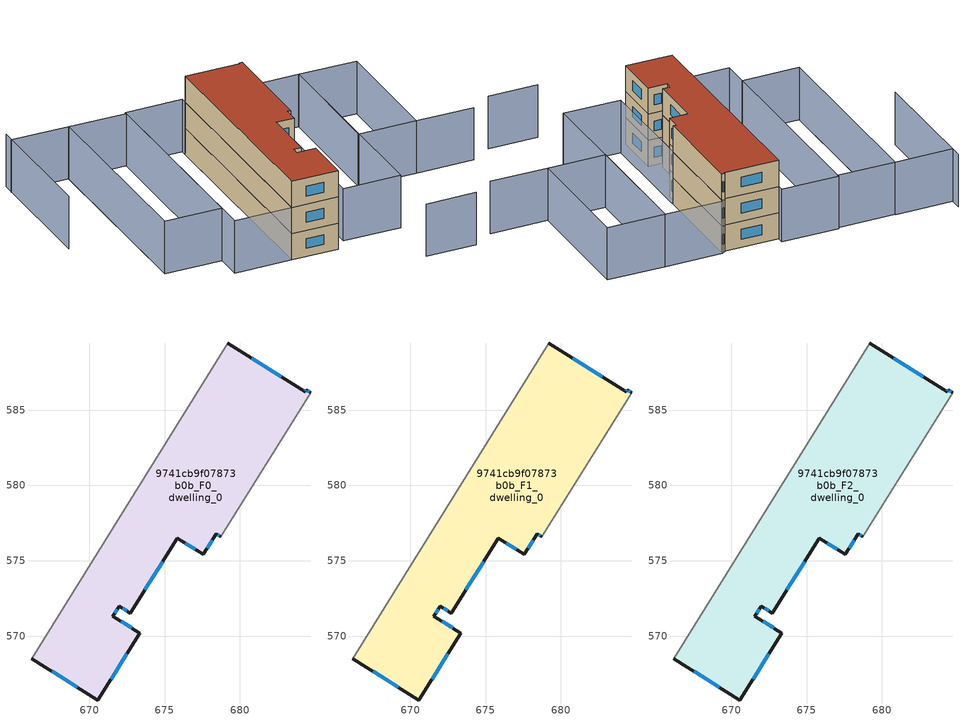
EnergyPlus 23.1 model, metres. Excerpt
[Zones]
9741cb9f07873b0b_F0_dwelling_0
 floor ground (EU_floor_Construction): 684.41,586.34 684.69,586.17 678.74,576.58 678.41,576.79 677.55,575.42 675.84,576.5 672.72,571.53 671.98,571.99 671.57,571.33 673.37,570.21 670.57,565.77 666.19,568.52 679.19,589.45 684.34,586.22 z0
 wall outside (EU_wall_Construction): 666.19,568.52 670.57,565.77 673.37,570.21 671.57,571.33 671.98,571.99 672.72,571.53 675.84,576.5 677.55,575.42 678.41,576.79 678.74,576.58 / 684.69,586.17 684.41,586.34 684.34,586.22 679.19,589.45 z0:3
 wall adiabatic (EU_wall_Construction): 679.19,589.45 666.19,568.52 / 678.74,576.58 684.69,586.17 z0:3
 window (EU_Window_Construction): 677.82,575.85 678.15,576.36 / 676.37,576.16 677.02,575.76 / 673.69,573.08 674.87,574.95 / 672.21,571.85 672.49,571.67 / 671.7,571.54 671.86,571.78 / 672.81,570.56 672.13,570.98 / 671.44,567.15 672.5,568.82 / 667.56,567.66 669.21,566.62 / 682.74,587.23 680.8,588.45 / 684.39,586.3 684.36,586.26 / 684.6,586.22 684.5,586.29 / 678.51,576.73 678.64,576.65 z0.93:2.07
9741cb9f07873b0b_F1_dwelling_0
 floor to 9741cb9f07873b0b_F0_dwelling_0 (EU_floor_Construction): 684.41,586.34 684.69,586.17 678.74,576.58 678.41,576.79 677.55,575.42 675.84,576.5 672.72,571.53 671.98,571.99 671.57,571.33 673.37,570.21 670.57,565.77 666.19,568.52 679.19,589.45 684.34,586.22 z3
 wall outside (EU_wall_Construction): 666.19,568.52 670.57,565.77 673.37,570.21 671.57,571.33 671.98,571.99 672.72,571.53 675.84,576.5 677.55,575.42 678.41,576.79 678.74,576.58 / 684.69,586.17 684.41,586.34 684.34,586.22 679.19,589.45 z3:6
 wall adiabatic (EU_wall_Construction): 679.19,589.45 666.19,568.52 / 678.74,576.58 684.69,586.17 z3:6
 window (EU_Window_Construction): 677.82,575.85 678.15,576.36 / 676.37,576.16 677.02,575.76 / 673.69,573.08 674.87,574.95 / 672.21,571.85 672.49,571.67 / 671.7,571.54 671.86,571.78 / 672.81,570.56 672.13,570.98 / 671.44,567.15 672.5,568.82 / 667.56,567.66 669.21,566.62 / 682.74,587.23 680.8,588.45 / 684.39,586.3 684.36,586.26 / 684.6,586.22 684.5,586.29 / 678.51,576.73 678.64,576.65 z3.93:5.07
9741cb9f07873b0b_F2_dwelling_0
 floor to 9741cb9f07873b0b_F1_dwelling_0 (EU_floor_Construction): 684.41,586.34 684.69,586.17 678.74,576.58 678.41,576.79 677.55,575.42 675.84,576.5 672.72,571.53 671.98,571.99 671.57,571.33 673.37,570.21 670.57,565.77 666.19,568.52 679.19,589.45 684.34,586.22 z6
 wall outside (EU_wall_Construction): 666.19,568.52 670.57,565.77 673.37,570.21 671.57,571.33 671.98,571.99 672.72,571.53 675.84,576.5 677.55,575.42 678.41,576.79 678.74,576.58 / 684.69,586.17 684.41,586.34 684.34,586.22 679.19,589.45 z6:9
 wall adiabatic (EU_wall_Construction): 679.19,589.45 666.19,568.52 / 678.74,576.58 684.69,586.17 z6:9
 window (EU_Window_Construction): 677.82,575.85 678.15,576.36 / 676.37,576.16 677.02,575.76 / 673.69,573.08 674.87,574.95 / 672.21,571.85 672.49,571.67 / 671.7,571.54 671.86,571.78 / 672.81,570.56 672.13,570.98 / 671.44,567.15 672.5,568.82 / 667.56,567.66 669.21,566.62 / 682.74,587.23 680.8,588.45 / 684.39,586.3 684.36,586.26 / 684.6,586.22 684.5,586.29 / 678.51,576.73 678.64,576.65 z6.93:8.07
 roof outside (EU_roof_Construction): 677.55,575.42 678.41,576.79 678.74,576.58 684.69,586.17 684.41,586.34 684.34,586.22 679.19,589.45 666.19,568.52 670.57,565.77 673.37,570.21 671.57,571.33 671.98,571.99 672.72,571.53 675.84,576.5 z9
shading: 693.78,564.35 688.36,567.74 / 688.36,567.74 695.67,579.41 / 674.03,557.5 678.8,554.57 / 663.14,600 668.58,596.63 / 668.58,596.63 656.88,577.78 / 663.8,601.06 656.16,588.75 / 679.56,590.04 666.19,568.52 / 666.19,568.52 660.76,571.89 / 660.76,571.89 674.12,593.42 / 674.12,593.42 679.56,590.04 / 656.87,577.76 668.56,596.59 / 668.56,596.59 673.99,593.21 / 673.99,593.21 662.31,574.39 / 662.31,574.39 656.87,577.76 / 690.23,582.96 677.78,562.91 / 677.78,562.91 672.34,566.28 / 672.34,566.28 684.79,586.34 / 684.79,586.34 690.23,582.96 / 695.74,579.51 688.35,567.73 / 688.35,567.73 682.85,571.18 / 682.85,571.18 690.23,582.96 / 690.23,582.96 695.74,579.51 z0:6
[Building]
EU S2 Campaign: North Axis=0; Terrain=City; Solar Distribution=FullExterior
[Site:Location]
Montreal-Trudeau.Intl.AP: Latitude=45.4667; Longitude=-73.75; Time Zone=-5; Elevation=36
[SizingPeriod:WeatherFileDays]
AnnualSizingPeriod: Begin Month=1; Begin Day of Month=1; End Month=12; End Day of Month=31; Day of Week for Start Day=Monday; Use Weather File Daylight Saving Period=No; Use Weather File Rain and Snow Indicators=No
[MATERIAL]
EU_InternalMass_Material: Roughness=MediumRough; Thickness=0.1; Conductivity=1; Density=1800; Specific Heat=900; Thermal Absorptance=0.9; Solar Absorptance=0.7; Visible Absorptance=0.7
[MATERIAL:NOMASS] Roughness=MediumRough; Thermal Absorptance=0.9; Solar Absorptance=0.7; Visible Absorptance=0.7
Name | Thermal Resistance
EU_wall_NoMass; EU_floor_NoMass | 1.36485
EU_roof_NoMass | 2.55992
[WINDOWMATERIAL:SIMPLEGLAZINGSYSTEM]
EU_Window_SimpleGlazing: UFactor=3.92339; Solar Heat Gain Coefficient=0.8; Visible Transmittance=0.8
[CONSTRUCTION]
EU_wall_Construction: EU_wall_NoMass
EU_roof_Construction: EU_roof_NoMass
EU_floor_Construction: EU_floor_NoMass
EU_Window_Construction: EU_Window_SimpleGlazing
EU_InternalMass_Construction: EU_InternalMass_Material
[ZONE] Type=1; Multiplier=1; Ceiling Height=autocalculate; Floor Area=autocalculate; Part of Total Floor Area=Yes
Name | Volume
9741cb9f07873b0b_F0_dwelling_0 | 401.78
9741cb9f07873b0b_F1_dwelling_0; 9741cb9f07873b0b_F2_dwelling_0 | 401.781
[INTERNALMASS] Construction=EU_InternalMass_Construction; Surface Area=133.927
Name | Zone or ZoneList
9741cb9f07873b0b_F0_dwelling_0_EU_InternalMass | 9741cb9f07873b0b_F0_dwelling_0
9741cb9f07873b0b_F1_dwelling_0_EU_InternalMass | 9741cb9f07873b0b_F1_dwelling_0
9741cb9f07873b0b_F2_dwelling_0_EU_InternalMass | 9741cb9f07873b0b_F2_dwelling_0
[OTHEREQUIPMENT] Fuel Type=Electricity; Design Level Calculation Method=Watts/Area; Power per Zone Floor Area=1; Fraction Latent=0; Fraction Radiant=0; Fraction Lost=0; Carbon Dioxide Generation Rate=0; EndUse Subcategory=EU_Step8_InternalGains
Name | Zone or ZoneList or Space or SpaceList | Schedule
EU_Step8_InternalGain_9741cb9f07873b0b_F0_dwelling_0_f000 | 9741cb9f07873b0b_F0_dwelling_0 | EU_Step8_GainSchedule_9741cb9f07873b0b_F0_dwelling_0_f000
EU_Step8_InternalGain_9741cb9f07873b0b_F1_dwelling_0_f000 | 9741cb9f07873b0b_F1_dwelling_0 | EU_Step8_GainSchedule_9741cb9f07873b0b_F1_dwelling_0_f000
EU_Step8_InternalGain_9741cb9f07873b0b_F2_dwelling_0_f000 | 9741cb9f07873b0b_F2_dwelling_0 | EU_Step8_GainSchedule_9741cb9f07873b0b_F2_dwelling_0_f000
[ZONEVENTILATION:DESIGNFLOWRATE] Schedule=EU_AlwaysOn; Design Flow Rate Calculation Method=AirChanges/Hour; Air Changes per Hour=0.860309; Ventilation Type=Natural; Fan Pressure Rise=0; Fan Total Efficiency=1; Constant Term Coefficient=1; Temperature Term Coefficient=0; Velocity Term Coefficient=0; Velocity Squared Term Coefficient=0; Minimum Indoor Temperature=-100; Maximum Indoor Temperature=100; Delta Temperature=-100; Minimum Outdoor Temperature=-100; Maximum Outdoor Temperature=100; Maximum Wind Speed=40
Name | Zone or ZoneList or Space or SpaceList
EU_ConstantAir_9741cb9f07873b0b_F0_dwelling_0 | 9741cb9f07873b0b_F0_dwelling_0
EU_ConstantAir_9741cb9f07873b0b_F1_dwelling_0 | 9741cb9f07873b0b_F1_dwelling_0
EU_ConstantAir_9741cb9f07873b0b_F2_dwelling_0 | 9741cb9f07873b0b_F2_dwelling_0
[HVACTEMPLATE:THERMOSTAT] Constant Heating Setpoint=20; Constant Cooling Setpoint=50
EU_HeatOnly_9741cb9f07873b0b_F0_dwelling_0; EU_HeatOnly_9741cb9f07873b0b_F1_dwelling_0; EU_HeatOnly_9741cb9f07873b0b_F2_dwelling_0
[HVACTEMPLATE:ZONE:IDEALLOADSAIRSYSTEM] System Availability Schedule=EU_AlwaysOn; Maximum Heating Supply Air Temperature=50; Minimum Cooling Supply Air Temperature=13; Maximum Heating Supply Air Humidity Ratio=0.0156; Minimum Cooling Supply Air Humidity Ratio=0.0077; Heating Limit=NoLimit; Cooling Limit=NoLimit; Heating Availability Schedule=EU_AlwaysOn; Cooling Availability Schedule=EU_CoolingOff; Dehumidification Control Type=ConstantSensibleHeatRatio; Cooling Sensible Heat Ratio=0.7; Dehumidification Setpoint=60; Humidification Control Type=None; Humidification Setpoint=30; Outdoor Air Method=None; Outdoor Air Flow Rate per Person=0.00944; Outdoor Air Flow Rate per Zone Floor Area=0; Outdoor Air Flow Rate per Zone=0; Demand Controlled Ventilation Type=None; Outdoor Air Economizer Type=NoEconomizer; Heat Recovery Type=None; Sensible Heat Recovery Effectiveness=0.7; Latent Heat Recovery Effectiveness=0.65
Name | Template Thermostat
9741cb9f07873b0b_F0_dwelling_0 | EU_HeatOnly_9741cb9f07873b0b_F0_dwelling_0
9741cb9f07873b0b_F1_dwelling_0 | EU_HeatOnly_9741cb9f07873b0b_F1_dwelling_0
9741cb9f07873b0b_F2_dwelling_0 | EU_HeatOnly_9741cb9f07873b0b_F2_dwelling_0
[SIZING:ZONE] Zone Cooling Design Supply Air Temperature Input Method=SupplyAirTemperature; Zone Cooling Design Supply Air Temperature=13; Zone Heating Design Supply Air Temperature Input Method=SupplyAirTemperature; Zone Heating Design Supply Air Temperature=50; Zone Cooling Design Supply Air Humidity Ratio=0.008; Zone Heating Design Supply Air Humidity Ratio=0.008; Cooling Design Air Flow Method=DesignDay; Cooling Design Air Flow Rate=0; Cooling Minimum Air Flow per Zone Floor Area=0.000762; Cooling Minimum Air Flow=0; Cooling Minimum Air Flow Fraction=0.2; Heating Design Air Flow Method=DesignDay; Heating Design Air Flow Rate=0; Heating Maximum Air Flow per Zone Floor Area=0.002032; Heating Maximum Air Flow=0.141576; Heating Maximum Air Flow Fraction=0.3; Account for Dedicated Outdoor Air System=No; Dedicated Outdoor Air System Control Strategy=NeutralSupplyAir; Dedicated Outdoor Air Low Setpoint Temperature for Design=autosize; Dedicated Outdoor Air High Setpoint Temperature for Design=autosize; Zone Load Sizing Method=Sensible Load Only No Latent Load; Zone Latent Cooling Design Supply Air Humidity Ratio Input Method=HumidityRatioDifference; Zone Cooling Design Supply Air Humidity Ratio Difference=0.005; Zone Latent Heating Design Supply Air Humidity Ratio Input Method=HumidityRatioDifference; Zone Humidification Design Supply Air Humidity Ratio Difference=0.005
9741cb9f07873b0b_F0_dwelling_0; 9741cb9f07873b0b_F1_dwelling_0; 9741cb9f07873b0b_F2_dwelling_0
[SCHEDULE:CONSTANT]
Name | Hourly Value
EU_AlwaysOn | 1
EU_CoolingOff | 0
[SCHEDULE:FILE] Column Number=1; Rows to Skip at Top=0; Number of Hours of Data=8760; Column Separator=Comma; Interpolate to Timestep=No; Minutes per Item=60; Adjust Schedule for Daylight Savings=Yes
Name | File
EU_Step8_GainSchedule_9741cb9f07873b0b_F0_dwelling_0_f000 | ../../schedules/9741cb9f07873b0b/9741cb9f07873b0b_F0_dwelling_0_f000_gain.csv
EU_Step8_GainSchedule_9741cb9f07873b0b_F1_dwelling_0_f000 | ../../schedules/9741cb9f07873b0b/9741cb9f07873b0b_F1_dwelling_0_f000_gain.csv
EU_Step8_GainSchedule_9741cb9f07873b0b_F2_dwelling_0_f000 | ../../schedules/9741cb9f07873b0b/9741cb9f07873b0b_F2_dwelling_0_f000_gain.csv
